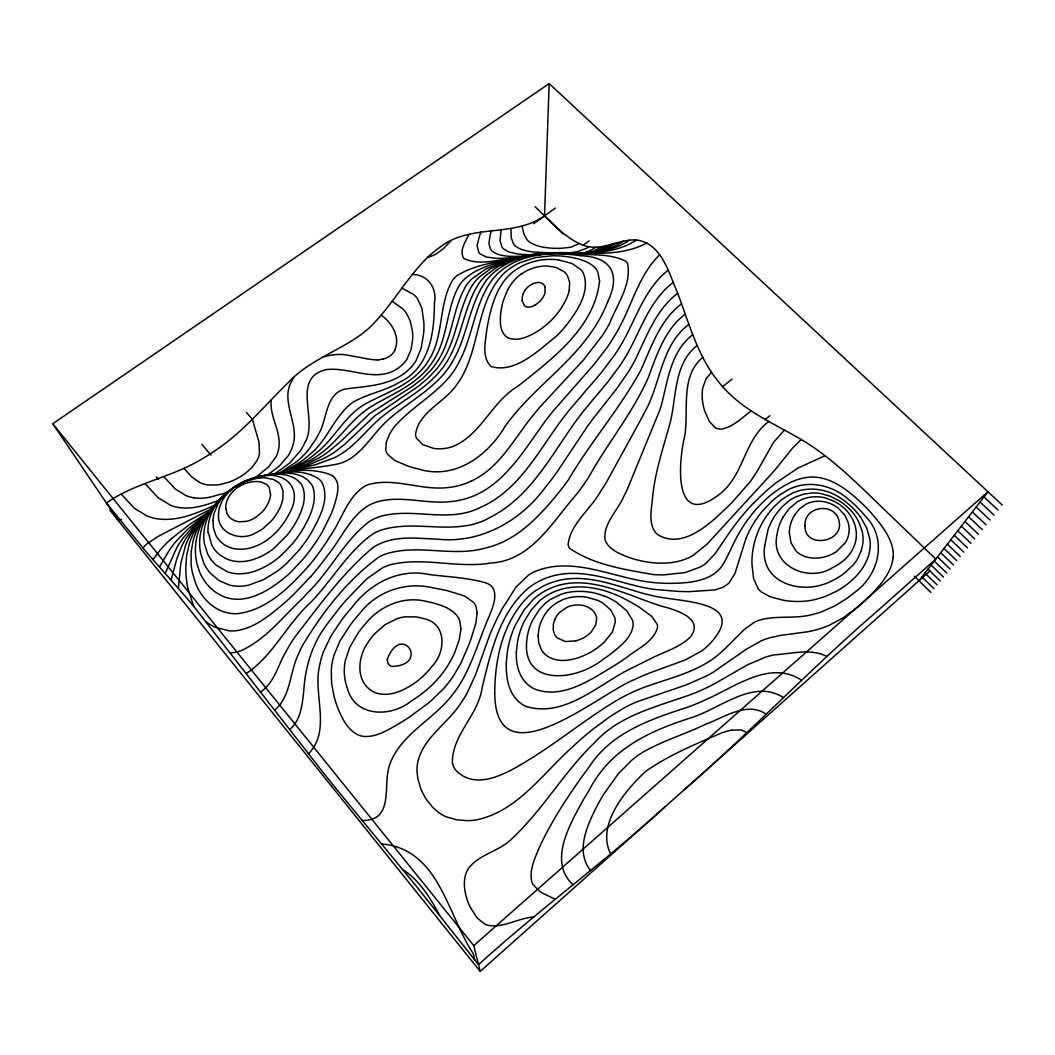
<?xml version="1.0" encoding="UTF-8"?>
<svg xmlns="http://www.w3.org/2000/svg" width="1055" height="1055" viewBox="0 0 1055 1055"><rect width="100%" height="100%" fill="white"/><g stroke="black" fill="none" stroke-linecap="round" stroke-linejoin="round"><path stroke-width="1.5" d="M684.471 789.549C749.221 733.344 808.301 671.006 873.065 614.814L935.772 559.097L870.322 496.035C847.587 474.117 824.258 452.186 796.459 436.757C771.627 422.607 744.698 410.514 724.943 389.19A56.482 24.634 51.4 0 1 715.382 377.769C696.537 352.581 688.506 321.67 677.481 292.697C668.699 272.783 661.261 241.964 635.136 239.933C617.979 239.419 601.653 251.42 584.47 245.657C568.421 240.118 556.539 227.273 544.525 215.879L549.167 83.596L52.75 423.728L118.767 521.223L121.444 519.297M270.542 494.518L269.17 487.581A12.106 10.774 -19 0 0 265.966 484.06L260.928 481.99A19.254 17.144 -19.4 0 0 259.068 481.673C249.547 480.737 239.815 484.68 233.01 491.287M510.989 228.46L511.2 237.612L513.389 243.692A14.097 11.895 0.8 0 0 515.935 246.501L520.471 249.112L526.907 250.971A69.432 57.695 1.5 0 0 533.672 252L559.48 253.358M474.684 959.852L473.682 954.933A39.628 37.532 -77.4 0 0 472.877 953.047C446.99 913.643 438.986 848.827 381.514 843.947M178.414 588.228L180.801 563.304L185.654 545.079A80.919 73.217 -22.9 0 1 191.351 533.514L200.938 520.418L211.765 509.591M569.225 290.151L569.674 282.45L567.445 275.685A18.344 15.693 2.2 0 0 564.069 271.715L556.143 267.456L547.136 266.005A34.116 29.316 2 0 0 542.6 266.137A40.314 34.71 2.1 0 0 521.196 274.247M501.191 229.608L499.978 240.435L501.956 246.936A12.528 10.59 0.2 0 0 503.71 248.98L509.117 252.066L517.477 253.939A77.332 64.17 0.9 0 0 522.542 254.426L533.474 254.901M171.147 579.986L176.844 558.623L181.724 546.2A86.55 78.413 -23.5 0 1 185.996 538.353L196.995 523.873L210.222 511.293M491.525 230.531L490.628 233.34A87.552 74.127 3.3 0 0 490.14 235.041L488.94 243.52L490.351 248.795A11.829 9.996 -0.3 0 0 492.579 251.512C502.167 258.132 514.695 255.943 525.667 256.273M607.693 301.638C620.643 275.302 612.019 256.827 581.054 255.798A172.466 153.476 3 0 0 571.546 254.611C548.442 252.185 523.412 254.637 504.013 268.458A64.737 55.928 2 0 0 494.109 277.399C474.776 301.176 473.682 333.67 459.94 360.322C446.647 389.335 415.789 402.614 395.467 425.547A61.467 55.546 -5.5 0 0 390.007 433.394L386.262 442.124L385.787 449.958A14.744 13.24 -8.5 0 0 387.541 454.217L394.755 460.494L407.995 466.112A110.485 97.258 -4 0 0 418.611 469.027C453.967 480.196 487.357 456.393 504.699 426.945C529.94 390.983 568.223 366.599 592.778 330.07A175.723 148.768 -3.3 0 0 607.733 301.651M745.99 538.327L734.979 573.419L728.873 583.23L723.282 587.173L715 589.93L689.39 591.657A289.07 249.402 9.3 0 1 677.917 591.38L654.904 589.455A166.796 148.702 11.6 0 1 642.099 587.266C610.331 580.197 577.138 565.559 544.868 578.588A66.28 63.234 9.7 0 0 526.643 589.56C498.883 614.762 490.746 652.781 482.109 687.675C478.495 715.079 451.817 734.953 452.397 762.778A20.111 19.794 -27 0 0 455.048 769.266C476.53 793.927 512.4 769.992 533.764 756.765C562.407 738.579 588.743 716.925 618.006 699.702A211.145 198.366 55.9 0 1 642.403 687.992C670.123 677.508 701.219 671.916 723.163 650.368A179.904 165.859 8.3 0 0 726.143 647.625L744.303 629.505L754.325 622.265A38.27 35.197 30.4 0 1 758.202 620.551C775.873 614.828 794.969 619.456 812.812 614.379A90.519 81.182 22.3 0 0 821.753 611.755L834.69 606.032L845.754 599.187A130.517 116.696 19.5 0 0 853.891 592.91C879.132 575.661 888.257 538.367 864.744 515.565A93.671 84.387 24.4 0 0 857.214 507.178A98.497 88.844 24.5 0 0 848.866 499.74C831.525 483.876 804.398 478.706 784.208 492.184A87.921 78.4 26.1 0 0 772.181 500.927L761.961 511.649A136.319 121.154 29.2 0 0 746.004 538.34M165.213 573.379L176.884 547.44A94.831 86.075 -24.2 0 1 183.161 537.945L194.634 524.915L207.664 513.455A178.44 165.78 -25 0 1 209.958 511.662M481.199 231.836L480.658 233.063A104.366 88.712 3.5 0 0 479.603 235.621L477.097 245.591L478.759 252.316A10.603 8.968 -1 0 0 480.276 254.018L486.658 257.117L496.232 258.33A88.093 72.966 -0.3 0 0 502.721 258.33L521.394 257.183M394.675 350.392C400.649 337.284 392.104 322.619 381.132 315.194M507.772 289.584L503.486 300.068A95.979 83.081 4.9 0 0 500.558 314.918C500.083 322.21 499.925 331.099 505.873 336.347A11.75 10.22 0.2 0 0 509.328 338.339C519.086 341.358 529.135 336.255 537.377 331.415A77.543 66.254 -0.9 0 0 546.648 324.597L549.128 322.382A91.231 77.727 -1.3 0 0 561.748 307.348M469.093 234.276C465.756 241.107 459.954 249.046 462.947 256.972A7.847 6.647 -1.9 0 0 464.609 258.923C482.623 266.664 503.209 257.802 521.935 257.328M210.09 512.413L211.185 510.501A62.614 56.337 -20.8 0 1 225.77 493.635M159.476 566.997L167.811 552.649A112.015 102.058 -25.2 0 1 170.092 549.193A104.181 94.713 -25.2 0 1 176 541.413L187.566 529.333L204.841 515.209A245.353 231.744 -29 0 1 211.686 510.356M783.232 516.765L789.206 508.629L797.026 502.061A37.663 33.509 23.8 0 1 807.919 497.617A35.369 31.452 23.7 0 1 825.392 497.973L833.753 501.099A40.842 36.371 23.9 0 1 844.053 508.128L846.572 510.607M293.791 377.453L291.009 382.253A38.217 33.483 -11.6 0 0 288.16 391.3C285.734 410.461 299.791 428.923 292.011 447.953A43.44 38.072 -17 0 1 288.252 455.628L279.483 465.888L267.205 475.264M794.811 514.695L799.743 508.681L806.112 504.119A28.089 24.951 23.6 0 1 828.531 502.919A29.777 26.467 23.7 0 1 837.841 507.798L844.633 514.893L848.075 522.225A29.606 26.309 23.6 0 1 849.143 529.992L849.024 531.931A31.083 27.628 23.6 0 1 845.319 542.718L836.43 551.607A42.78 38.046 22.8 0 1 827.634 555.972C818.363 559.19 807.326 559.15 799.004 553.466A19.069 17.038 23.9 0 1 795.787 550.697L790.96 542.652L789.364 532.722M152.988 559.651L158.026 552.846M767.684 514.378L774.001 506.743L781.373 500.03A64.948 57.893 24.9 0 1 788.573 495.309C805.941 484.825 828.623 488.307 844.119 500.637A70.791 63.432 24.2 0 1 850.95 506.268L853.06 508.286A65.41 58.539 24.2 0 1 860.946 517.728L866.63 527.882L869.808 538.788A44.574 39.668 24.7 0 1 870.085 547.743C868.7 562.46 859.047 575.054 847.679 583.863A98.774 88.224 21.1 0 1 836.8 591.117L824.68 596.734L814.631 599.688A75.815 67.863 22.6 0 1 799.097 601.482L795.101 601.456A79.679 71.265 22.4 0 1 783.061 600.203L770.269 596.8L761.301 591.921A18.515 16.814 24.5 0 1 758.334 588.967L753.613 578.865L751.872 563.423A103.087 91.706 27.4 0 1 767.724 514.405M918.971 580.778L987.968 491.775L473.761 945.623L480.21 971.404L930.048 570.913M308.166 566.509C289.255 587.477 266.651 610.278 237.269 613.68A36.516 32.969 -24.9 0 1 230.135 613.324C217.066 611.399 205.989 602.326 199.421 591.143A68.206 61.586 -22.5 0 1 195.782 583.824L192.366 572.483A87.789 79.481 -21.1 0 1 191.113 563.634L191.14 551.752L193.302 539.936A70.922 63.986 -22 0 1 197.667 528.502L204.063 517.913L212.108 508.312A91.956 83.437 -21.7 0 1 219.031 501.811M450.841 240.949L443.562 248.532L437.06 253.424A32.191 27.021 -4.1 0 1 429.464 256.84L427.578 257.394M310.803 576.505L292.789 595.376A259.556 221.59 -22.3 0 1 281.83 605.227C268.59 616.08 254.479 627.844 237.045 630.6A36.872 33.364 -26.2 0 1 229.265 630.85L215.998 627.567A50.587 45.721 -25.1 0 1 205.896 621.566M754.101 502.536L764.585 492.474A308.508 269.75 38.1 0 1 775.768 483.058L798.055 468.011L825.05 455.707M212.635 508.273L200.938 521.249L193.658 532.933A75.644 68.338 -22.4 0 0 189.689 542.389L186.616 555.418L185.786 568.645A127.721 116.63 -19.5 0 0 187.843 588.308M281.514 555.115L292.103 544.143A119.795 105.091 -21.1 0 0 302.521 529.742C309.867 517.003 317.819 501.257 312.662 486.329C302.653 468.591 277.544 472.429 260.822 476.333A95.069 86.286 -21.4 0 0 247.516 480.869M664.571 807.246C604.475 861.988 538.657 909.977 478.522 964.666L417.042 887.084L337.626 790.564A151.353 6.343 51.8 0 1 320.193 768.713L195.979 609.21A65.344 2.4 52 0 0 186.893 598.172L150.074 556.302A120.481 4.405 52.3 0 1 142.781 547.703L106.423 502.984C134.895 482.913 170.501 477.599 200.252 459.98A112.331 55.295 -38.6 0 0 216.921 449.417C244.061 431.047 264.792 405.371 288.094 382.714C308.838 360.348 338.761 351.209 362.735 333.34A49.638 23.395 -43.1 0 0 373.8 323.358C393.357 302.825 407.177 277.518 427.407 257.565A46.262 20.678 -45 0 1 438.709 248.176C469.224 223.04 513.073 238.048 544.525 215.879M172.005 538.155L189.649 524.427L211.884 509.776M308.469 753.85C332.061 729.717 312.095 693.517 319.876 664.439A85.244 81.341 -21.6 0 1 323.212 652.254L330.98 635.888L341.715 619.958A232.074 229.344 7.1 0 1 352.317 606.955C370.134 583.389 398.803 568.183 428.765 574.448C447.544 576.914 466.785 577.533 485.089 582.663C500.98 587.134 493.555 605.768 489.138 616.265C479.458 638.776 472.864 662.751 460.151 683.851A117.593 110.129 -21 0 1 452.015 695.298C434.08 718.692 404.711 732.104 391.774 759.455A54.029 52.829 -40.4 0 0 388.728 767.987C383.493 787.281 393.462 821.317 362.023 820.487M784.445 430.058L773.513 442.401L757.332 470.992A169.974 150.377 6.4 0 1 749.235 482.874L731.959 502.483A357.21 306.346 -2.5 0 1 721.185 512.888C705.294 527.909 680.567 548.284 658.056 534.845A16.023 14.638 14.5 0 1 654.68 531.417C647.968 520.695 652.043 507.231 652.768 495.481C655.485 470.016 663.925 445.751 670.545 421.156C676.598 395.348 674.092 363.579 697.118 345.473M801.18 439.513L792.898 447.702L776.823 467.642A336.057 288.094 -0.3 0 1 770.691 474.776L707.18 544.011L692.871 555.589A53.686 48.952 13.7 0 1 684.761 559.374C672.813 563.713 659.731 563.95 647.269 562.025A95.293 86.022 12 0 1 629.795 557.726C620.973 554.416 610.832 550.71 605.966 542.006A14.889 13.728 10.9 0 1 604.937 539.039C603.605 522.99 617.492 510.897 623.479 497.076A185.021 165.543 -4 0 0 627.039 489.968L659.612 410.58A186.142 163.433 -1.8 0 0 661.947 402.97C667.973 378.851 671.508 350.853 692.739 334.699M768.779 421.473C746.835 437.812 744.395 467.497 727.027 487.225A75.96 67.837 11.4 0 1 721.475 492.711C673.156 531.68 677.758 463.699 685.051 434.594A215.655 192.392 -2.9 0 0 685.75 426.405C687.319 403.102 682.427 374.209 702.762 357.394M289.598 729.598C300.86 720.38 302.244 704.648 303.748 691.196C305.08 667.499 312.029 643.972 326.602 624.942A235.265 232.562 1.6 0 1 329.45 620.973L338.655 609.091A405.529 389.836 57.1 0 1 346.422 599.82L366.797 578.799L382.306 567.972A49.902 46.895 -15.1 0 1 389.44 564.966C422.752 556.341 457.303 568.75 491.089 562.988C531.812 560.574 552.794 521.025 576.966 493.793A315.194 271.491 -10.6 0 0 588.716 477.176C607.456 443.245 632.71 413.046 648.311 377.453C656.817 354.586 664.967 329.529 685.223 314.139M711.558 372.336L706.098 378.666L702.709 388.042A55.361 48.227 15.1 0 0 702.419 400.122A68.43 59.489 15.7 0 0 704.661 410.909L709.435 421.499L715.026 427.446M688.875 324.36C662.856 343.917 660.905 378.428 648.047 405.858C634.899 431.02 620.828 455.72 607.324 480.698A254.651 223.225 -7.9 0 1 600.612 491.314C590.826 509.354 570.491 523.254 568.104 544.565A9.943 9.231 7 0 0 569.66 548.31C593.596 564.9 624.85 569.608 653.15 574.513A107.452 97.02 11.9 0 0 663.846 574.896L685.513 572.496L700.625 566.891A44.969 41.119 15.5 0 0 706.402 562.974L715.171 553.611L729.242 532.92A342.005 297.088 39.2 0 1 733.621 526.775A303.154 265.108 37.7 0 1 754.101 502.523M677.706 293.29C655.564 309.933 646.649 336.901 634.741 360.691A213.769 182.713 -3.5 0 1 628.318 371.914L616.753 388.649L593.306 418.4A379.629 336.611 32.1 0 0 587.226 426.682L556.222 473.168A313.243 268.128 -11.4 0 1 545.119 487.608C520.418 521.368 479.933 543.826 437.535 539.158C420.418 538.604 402.72 536.072 386.051 541.36A51.22 47.831 -14 0 0 373.14 547.426C342.295 573.208 318.478 606.625 293.963 638.262A168.048 162.879 -24.5 0 0 286.683 650.355C278.217 664.188 274.801 682.427 260.598 691.988M673.42 282.239C650.012 299.923 641.242 328.83 627.554 353.465A219.928 187.012 -3.9 0 1 620.564 364.74L608.3 381.33L585.551 408.615A430.453 380.367 34.2 0 0 576.307 420.576C551.198 455.193 530.731 496.549 490.997 516.897C456.525 537.602 415.881 518.216 379.84 530.56A49.453 45.985 -13.5 0 0 372.455 534.212C347.24 552.319 331.903 580.58 310.473 602.616C286.828 624.125 273.06 655.788 246.356 673.459M764.915 419.692L769.82 415.71M751.239 410.936C741.942 417.622 733.278 427.011 721.541 429.069A9.601 8.466 13.9 0 1 715 427.473M722.253 386.908L732.038 379.127M681.556 303.84C660.061 320.047 651.502 346.502 640.886 370.068C619.892 408.654 590.549 442.005 568.355 479.946A320.733 274.946 -11.2 0 1 559.15 492.065C543.76 510.871 527.052 529.821 505.015 540.925A86.695 78.756 -4.1 0 1 484.469 548.31C451.764 557.198 417.226 543.496 384.996 554.244A50.574 47.383 -14.5 0 0 378.903 557.08C346.963 580.263 321.973 612.968 301.836 646.702A120.507 115.549 -23.1 0 0 298.288 654.522C289.558 672.589 290.982 696.445 274.63 710.213M668.158 270.199C644.842 288.384 636.402 317.99 622.292 342.73A224.385 189.979 -4.2 0 1 614.749 354.81L601.376 372.547L569.977 409.261A480.909 423.635 36.3 0 0 560.337 421.736C537.18 453.399 517.57 491.59 479.524 507.824C447.544 523.649 411.635 506.585 378.824 516.91A46.565 43.084 -13 0 0 369.474 521.421C344.167 540.569 330.334 570.834 307.678 592.804A355.654 296.679 -22.8 0 1 301.875 599.055C282.555 617.175 265.517 639.712 240.83 650.79A37.321 33.852 -27.9 0 1 235.028 652.386L230.544 653.005M659.573 254.901C637.18 276.608 631.154 309.497 614.867 335.345A221.339 186.92 -4.3 0 1 607.113 347.464L593.385 365.241L553.255 410.923A479.801 424.862 36.2 0 0 545.514 420.8C521.922 452.977 499.78 493.753 456.367 500.861A72.597 65.159 -5.1 0 1 450.142 501.666C424.677 504.382 398.328 493.991 373.536 503.09A40.222 36.991 -12.5 0 0 367.14 506.321C349.601 517.952 341.345 538.34 328.501 554.257A334.883 280.195 -22.6 0 1 310.829 576.518M228.526 490.918L243.323 482.003A79.178 71.542 -21 0 1 257.262 476.952C271.781 473.431 291.8 470.992 301.73 484.799C308.324 498.263 301.031 513.666 294.081 525.43A96.453 84.901 -20.8 0 1 287.052 535.241L273.812 548.442A64.289 57.102 -20.8 0 1 268.432 552.279C258.501 558.675 246.501 563.014 234.566 561.207A33.246 29.738 -21.8 0 1 226.192 558.728L220.64 555.471A35.699 31.94 -21.6 0 1 211.541 544.617L208.31 532.313M583.138 245.222L589.204 240.777M533.817 223.555L555.418 208.059M579.169 243.573L570.966 247.226L558.86 248.545M607.073 245.459L598.066 250.444L586.58 253.846M612.388 244.048L600.546 250.259L587.121 253.728M617.755 242.571L605.069 249.231L586.422 253.569M646.979 242.914C611.715 261.785 569.792 247.846 532.01 254.69A103.284 90.123 2.5 0 0 513.838 259.345L497.604 266.783L486.368 274.999A61.269 52.935 1.2 0 0 479.168 283.03C461.905 309.445 461.826 344.708 441.188 369.712C425.442 389.519 402.179 400.597 382.754 416.145C368.195 427.842 357.329 443.72 341.398 453.782A69.261 60.663 -13.1 0 1 334.158 457.83L315.63 464.662L281.909 472.811M623.347 241.199C611.003 250.088 595.455 252.738 580.593 253.675M601.627 246.633L594.018 250.905L585.446 253.662M629.426 240.184C609.197 254.268 583.323 253.332 559.757 253.477M636.508 239.999C607.35 259.227 570.874 250.338 538.208 253.873A119.36 104.63 2.7 0 0 507.112 261.007L490.324 268.854L479.01 277.333A56.179 48.53 0.6 0 0 472.64 284.745C457.896 308.469 457.435 338.339 441.808 361.773A82.435 71.16 -7.8 0 1 436.322 369.408L427.75 378.442L417.965 386.552L375.039 415.63L344.734 444.287L334.105 452.463A87.446 76.105 -13.7 0 1 324.689 458.041L309.511 464.53L285.18 472.086M274.854 473.8L289.545 463.185L300.306 450.947A57.933 50.627 -16.5 0 0 304.829 442.599C318.927 420.378 290.283 378.231 326.14 369.619C351.078 366.454 378.877 385.154 401.137 365.795A31.334 27.219 -7.6 0 0 406.979 359.135L411.12 349.416L412.65 339.314A71.635 61.849 -9.5 0 0 412.426 331.178L410.316 321.261L406.755 313.81A37.057 32.019 -7.6 0 0 402.733 308.838L392.17 301.229M411.49 685.183C401.243 691.579 388.464 696.88 376.332 693.043A23.527 22.34 -23.2 0 1 370.78 690.26C355.126 679.13 358.173 655.801 368.353 641.968A66.188 63.392 -18.8 0 1 374.907 633.567L384.996 624.718L397.128 618.612A39.826 37.861 -18.5 0 1 405.133 616.832L415.947 616.911A44.429 42.279 -19 0 1 423.477 618.586C446.938 623.07 445.988 651.753 432.299 665.929A76.329 71.582 -19.7 0 1 411.476 685.157M535.399 304.935L533.012 306.148A10.234 8.809 1 0 1 528.041 307.163L526.432 306.82A5.565 4.787 1 0 1 524.691 305.976L521.909 300.596M234.962 487.186L244.945 481.99M279.773 472.864L296.613 461.668A80.075 69.617 -16.2 0 0 308.838 449.417L316.025 438.92A90.915 78.822 -16.4 0 0 318.32 434.634C327.802 419.574 324.808 392.236 346.805 388.768C368.788 386.025 393.344 385.312 410.013 368.366A43.453 37.716 -7.7 0 0 416.079 360.52L421.209 348.137L423.728 332.826A126.837 108.665 -11.4 0 0 423.886 322.619L421.895 308.218L417.345 298.486A27.667 23.803 -6.3 0 0 413.507 294.437L401.942 288.094M213.796 507.587L158.29 536.283L146.79 543.984A34.446 30.503 -26.7 0 0 142.966 547.914M282.054 472.746L299.66 462.499A91.864 79.639 -15.7 0 0 309.603 454.613C327.907 440.238 334.237 415.499 353.214 402.061C368.103 393.634 385.497 390.825 400.175 381.897C429.741 367.575 434.396 332.338 434.396 303.141C437.443 288.266 427.803 274.458 412.36 274.471M471.216 481.106C496.786 469.409 511.134 444.208 527.302 422.659A420.431 377.479 32.9 0 1 540.252 406.676L583.639 359.781L602.115 335.872A207.017 174.774 -4.1 0 0 609.619 323.423C616.924 304.776 631.76 284.454 627.58 263.565A9.389 7.978 5.5 0 0 625.681 261.231C609.052 252.673 588.888 255.851 570.768 253.279C544.182 251.486 515.117 254.69 493.977 272.427A64.249 55.533 1.7 0 0 486.79 279.786C469.409 303.154 467.985 333.947 453.874 359.043C437.706 390.469 402.245 403.01 379.602 428.475C366.639 443.232 354.586 462.314 333.156 464.807C321.063 467.246 308.706 467.945 296.521 469.818A207.176 193.289 -27 0 0 287.646 471.348L278.863 473.273A161.666 149.414 -23.7 0 0 273.06 474.803M215.194 504.936C197.417 512.994 178.163 521.473 158.171 518.941A48.082 41.831 -22 0 1 147.186 516.066L134.302 508.273L121.154 494.043M281.751 473.431L303.352 462.393A99.579 86.194 -15.3 0 0 316.21 453.123C334.949 438.392 345.13 414.641 366.639 403.195C385.853 392.948 407.718 385.879 422.422 368.934A62.838 54.398 -7.8 0 0 427.552 362.076C444.801 337.455 437.522 304.288 453.188 279.338A27.245 23.395 -1.8 0 1 456.67 275.896C476.042 263.513 500.162 261.838 522.172 257.169M284.995 472.218L310.816 460.072A101.425 87.802 -14.8 0 0 321.828 452.582C340.396 438.761 352.317 417.516 372.573 405.766C391.352 394.61 412.571 386.196 427.09 369.21A69.933 60.465 -7.8 0 0 431.693 363.157C448.428 339.987 445.487 309.26 459.466 285.048A41.185 35.488 -0.8 0 1 464.253 279.364C474.42 269.895 488.056 265.596 501.099 261.706A202.151 181.341 3.9 0 1 513.693 258.567L526.485 256.207M282.463 473.26L283.729 472.732M532.894 283.571L537.615 282.489M218.187 500.505C205.501 505.464 191.746 509.71 178.018 507.402A40.235 35.118 -21.1 0 1 170.712 505.385L157.999 497.604L145.01 483.533M283.109 472.93L284.415 472.455M285.734 471.981L306.53 464.134L318.636 458.094A97.522 84.558 -14.2 0 0 327.723 452.265L339.934 442.203L369.606 413.666L413.085 385.998L423.002 378.152L431.666 369.316A76.606 66.175 -7.8 0 0 436.717 362.498C452.635 339.525 452.094 309.919 465.835 286.103A49.73 42.912 0 0 1 471.967 278.771L486.104 268.867L504.738 261.218A147.199 130.042 3 0 1 521.869 256.721L524.348 256.22A134.302 118.239 2.7 0 1 536.942 254.4L539.408 254.176M584.945 252.475L580.263 253.648M267.548 475.7C288.068 470.662 311.106 467.009 331.336 475.04A16.405 14.744 -15.2 0 1 332.734 475.924M575.925 640.886L565.401 641.559L557.449 637.998A12.858 12.238 8.5 0 1 554.745 634.662L553.242 630.217L553.348 624.362A24.146 22.973 10.2 0 1 554.811 619.562M382.991 359.109L379.787 359.65A25.874 22.406 -7.5 0 1 377.835 359.795M209.141 497.419L223.37 493.529A129.396 110.59 -17.9 0 0 230.715 490.588M731.629 730.218L740.32 729.889A15.034 14.097 38.6 0 1 741.625 730.152L745.305 731.735A7.913 7.411 37.9 0 1 746.676 732.922M525.825 256.879L527.315 256.787M548.125 253.675L561.181 253.345A89.49 73.942 2.2 0 0 568.869 252.989L578.166 251.472L585.987 248.479A25.241 21.219 3 0 0 588.743 246.738M344.998 354.678L366.256 358.66M558.477 259.886L572.008 263.473L580.83 269.579A21.087 18.027 2.9 0 1 583.336 273.126C590.695 292.011 576.821 311.502 565.876 325.85A147.647 124.965 -3 0 1 556.275 336.242C538.828 350.049 515.17 373.945 491.01 366.467C481.462 357.038 485.551 341.925 486.724 330.083A268.55 232.285 13.9 0 1 489.573 315.709C493.529 298.644 500.162 280.736 515.143 270.304A54.913 47.37 2.3 0 1 536.257 260.941A55.994 48.319 2.3 0 1 558.477 259.873M555.207 899.282L540.476 892.095L533.118 884.71A15.192 14.81 81.5 0 1 531.944 882.086C528.977 870.837 534.45 859.588 538.459 849.328C551.963 819.775 570.188 792.569 589.428 766.484C612.019 731.88 651.502 718.969 688.585 706.916A295.532 266.717 4.5 0 0 706.837 699.214C735.612 686.502 770.519 659.586 801.576 680.264M604.409 595.996L608.775 597.895A67.546 64.711 12.4 0 1 616.516 602.26L626.934 610.885L632.591 620.446A16.788 15.878 15.3 0 1 633.066 625.932C631.154 638.196 620.063 646.253 611.109 653.665A147.014 136.794 0.4 0 1 603.486 659.085C574.091 682.822 516.66 686.673 527.882 633.62A65.397 62.416 13.7 0 1 532.577 620.274L539.092 609.882L544.67 603.895A45.892 43.743 10.5 0 1 550.908 599.148L561.194 594.255A53.067 50.653 11.4 0 1 566.706 592.686A62.06 59.37 12.2 0 1 604.33 596.194M402.628 869.399C419.626 880.398 430.387 898.095 439.737 915.555M332.734 475.924C341.833 483.361 336.69 496.654 334.119 506.018A135.185 118.622 -20.6 0 1 330.769 514.866L322.184 532.037A186.775 161.771 -21.7 0 1 303.563 558.53L291.51 571.52A124.477 109.667 -21.6 0 1 281.158 580.501C268.669 590.062 254.215 598.858 238.048 599.293A37.176 33.483 -23.8 0 1 228.671 598.225C219.005 595.851 210.631 589.521 204.881 581.503A58.5 52.671 -22.2 0 1 199.474 571.678L197.021 564.029A71.358 64.355 -21.4 0 1 195.412 548.073L195.848 542.705A66.491 59.911 -21.6 0 1 201.268 524.375L212.055 508.088A81.064 73.323 -21.4 0 1 220.086 500.017M573.089 884.749C548.31 862.04 569.212 825.788 581.885 802.367A433.671 381.264 58.9 0 1 589.138 790.235C610.436 748.892 649.26 731.155 691.038 717.769C720.13 708.815 753.494 678.167 783.483 697.632M549.167 83.596L1002.25 505.055M983.972 496.931L998.109 510.132M980.029 502.009L994.034 515.117M976.165 507.007L990.038 520.01M972.354 511.912L986.095 524.836M968.609 516.752L982.231 529.584M964.929 521.5L978.42 534.252M961.303 526.181L974.675 538.841M957.729 530.771L970.982 543.351M954.221 535.307L967.356 547.809M950.766 539.764L963.782 552.174M947.364 544.156L960.261 556.486M944.014 548.468L956.806 560.733M940.717 552.728L953.39 564.9M766.26 714.235C747.454 700.982 724.02 717.506 705.716 724.218C685.157 734.109 663.081 740.716 643.194 751.978A104.88 99.513 52.3 0 0 631.998 760.009L618.283 773.777L603.711 794.283A254.637 232.839 57.2 0 0 598.093 803.989C587.978 823.48 574.659 850.62 590.563 870.546M937.46 556.921L950.041 569.014M934.268 561.049L946.731 573.063M931.117 565.111L943.473 577.059M826.883 656.461C811.176 648.152 790.986 653.797 774.146 654.852A95.623 88.145 39.5 0 0 765.759 657.041L747.296 664.927L715.079 683.455A215.8 197.681 8.4 0 1 694.559 693.135C659.546 706.309 620.551 713.813 594.242 742.984A246.039 228.157 58.5 0 0 588.321 748.839C561.26 777.008 541.11 811.203 512.611 838.039C500.123 851.2 479.933 853.68 468.71 868.12A23.236 22.617 -80 0 0 466.495 872.155C463.079 880.437 464.2 889.787 466.666 898.161A61.863 60.346 88.5 0 0 469.91 906.641L476.966 917.784L484.39 923.824A20.309 19.649 -83.3 0 0 488.241 925.314C502.246 927.978 515.222 919.815 528.779 917.705A112.476 105.368 86.6 0 1 533.922 916.795M928.004 569.107L940.269 580.989M924.945 573.063L937.104 584.852M921.938 576.94L933.992 588.664M535.083 206.675L563.37 234.236M914.263 576.188L930.919 592.435M246.474 412.518L252.593 419.547M201.848 444.34L210.96 455.101M183.913 468.341L191.496 476.675L198.841 482.016A29.105 25.465 -19.5 0 0 208.138 485.023L218.319 484.891L228.407 482.346A57.92 50.337 -18.6 0 0 244.707 473.866L251.591 467.958L256.827 460.89A28.023 24.555 -18.4 0 0 259.49 453.123L259.029 442.282L252.409 419.323M163.71 476.544L175.301 488.993L186.062 495.626A36.134 31.597 -20.3 0 0 193.632 497.723M156.285 476.834L158.303 479.273M52.75 423.728L473.761 945.623M610.7 853.943C595.956 825.168 625.378 790.05 645.713 771.363C668.857 755.024 695.469 744.171 721.396 733.027A77.002 72.083 46 0 1 731.616 730.152M109.773 510.013L480.21 971.404M193.751 606.48L187.83 588.308M227.076 513.6L225.849 508.497M545.026 286.96L545.039 292.763A24.793 21.271 0.6 0 1 535.32 304.842M522.08 226.298L523.873 233.775L526.392 238.826A17.315 14.572 1.6 0 0 530.757 242.927L537.681 245.947A63.669 52.908 2.1 0 0 558.847 248.307M846.558 510.62A37.756 33.589 23.8 0 1 856.317 536.032C855.922 547.229 848.972 557.251 839.859 563.37A59.621 53.093 22.4 0 1 832.672 567.564C808.671 583.164 769.702 565.797 777.047 534.569A61.256 54.451 25.4 0 1 783.258 516.779M789.338 532.722A42.82 38.033 24.6 0 1 794.89 514.735M308.192 566.535A251.13 214.336 -22.2 0 0 330.228 536.046C341.728 519.799 346.897 498.105 364.146 486.553A26.151 23.817 -12.1 0 1 368.314 484.575C394.636 477.176 421.42 490.865 448.098 487.529A63.511 56.891 -5.2 0 0 471.216 481.093M554.811 619.562A25.94 24.674 10.5 0 1 559.387 612.612L567.076 607.192A25.927 24.674 10.4 0 1 578.628 604.95C584.866 605.082 591.42 607.72 594.835 613.166A13.596 12.884 10.6 0 1 596.655 618.467L595.798 624.784L591.407 631.774A32.336 30.635 7.9 0 1 575.911 640.807M255.653 478.627A112.516 102.625 -21.9 0 1 267.785 475.053C284.652 471.611 304.829 468.657 319.56 479.603A18.713 16.788 -16.3 0 1 322.144 482.821C330.07 499.859 318.874 518.955 310.75 533.738A148.847 129.91 -21.4 0 1 298.868 550.341L286.591 563.436A98.577 87.235 -21.3 0 1 276.516 571.705L263.539 579.643L249.165 584.998A42.596 38.244 -22.7 0 1 240.659 586.211L237.678 586.224A37.017 33.259 -23 0 1 229.159 584.984L218.926 580.487L210.67 573.511A49.941 44.864 -22.1 0 1 203.615 562.645L200.701 553.519A61.427 55.269 -21.3 0 1 204.71 520.352L212.53 507.574A71.582 64.566 -21.1 0 1 223.093 496.589M210.156 512.44A55.48 49.822 -21 0 0 204.367 543.615L207.558 553.677A42.385 37.993 -21.8 0 0 216.262 565.229L227.287 571.718A35.791 32.085 -22.3 0 0 237.784 573.788C249.349 574.276 260.519 569.779 270.146 563.713A79.112 70.184 -21 0 0 281.514 555.115M507.89 289.624A51.379 44.336 2.5 0 1 521.038 274.102M569.384 290.178A66.148 56.535 -0.2 0 1 561.603 307.269M208.006 532.353A51.972 46.618 -20.7 0 1 228.777 491.195M537.615 282.41A7.425 6.37 1.5 0 1 545.171 286.92M522.238 300.583A20.586 17.711 1.8 0 1 532.986 283.716M225.744 508.51A24.766 22.076 -20.1 0 1 233.142 491.393M227.049 513.614A16.089 14.308 -20.5 0 0 235.252 520.84L236.122 521.117A18.252 16.234 -20.4 0 0 239.815 521.79L246.343 521.328A24.924 22.142 -20.1 0 0 255.323 517.609L261.297 512.836A35.765 31.676 -20 0 0 267.271 504.883A28.103 24.938 -19.8 0 0 270.621 494.518M271.32 399.674A40.433 35.435 -12.7 0 0 271.056 404.856C271.517 418.809 280.168 431.337 279.087 445.5A34.986 30.687 -17.6 0 1 276.133 456.644L268.603 466.864L256.418 476.794A129.396 110.59 -17.9 0 1 251.881 479.643M209.127 497.353A43.914 38.336 -19.9 0 1 193.606 497.815M595.772 247.305A34.485 28.933 3 0 1 584.918 252.422M394.794 350.431A17.025 14.783 -7.6 0 1 382.991 359.135M377.822 359.953A49.018 42.2 -7 0 1 366.283 358.568M321.828 357.46A51.906 45.616 -11.1 0 1 345.011 354.625M157.973 552.807A107.716 97.799 -26.7 0 1 172.018 538.155M529.056 255.824A160.756 142.623 2.9 0 1 531.641 255.508M539.58 254.769A160.756 142.623 2.9 0 1 540.925 254.677M215.246 505.912A105.078 95.715 -22.2 0 1 217.027 504.382M804.991 525.759C804.161 549.062 844.448 542.745 839.028 520.946C834.808 501.653 803.765 505.965 804.991 525.759M477.15 612.81L475.871 623.136L471.229 638.301A300.49 267.574 -25.6 0 1 467.682 647.717L460.587 663.674L453.742 675.451A114.454 106.924 -20.4 0 1 443.654 688.599L429.609 702.182L409.195 717.229A278.599 248.756 -19.6 0 1 397.999 724.258C387.528 730.179 376.371 737.3 363.843 736.443A20.493 19.531 -30.9 0 1 358.12 734.913C347.398 729.783 342.031 718.204 337.732 707.773A115.298 110.59 -14.3 0 1 334.237 697.104L331.587 683.205L331.296 670.096A71.305 67.982 -21.3 0 1 334.448 653.889L340.198 640.622L350.629 624.494A157.485 153.503 -13.1 0 1 359.399 613.852C376.859 590.84 406.768 580.936 434.62 588.228A232.14 223.871 -47.6 0 1 444.353 590.035A208.719 201.611 -42.7 0 1 447.333 590.668L464.767 596.062L473.682 602.51A16.445 15.574 -8.3 0 1 476.029 606.665L477.15 612.81M494.716 692.924C495.652 783.061 599.095 693.715 634.081 679.723A268.234 249.283 58.1 0 1 645.33 674.738A292.472 270.515 59.5 0 1 651.054 672.47L685.354 659.916L701.786 650.83A68.272 63.709 18 0 0 710.16 643.458C750.408 599.596 678.365 602.392 652.86 595.706A186.841 165.846 12.3 0 1 642.957 593.345C613.799 585.077 582.914 571.902 552.49 582.268A67.902 64.856 10.9 0 0 543.562 585.947L535.32 590.853A64.421 61.507 10.4 0 0 527.962 596.879C503.011 621.843 494.901 658.702 494.716 692.924M387.304 659.362L387.858 662.711A7.187 6.831 -20.8 0 0 391.484 666.404C430.664 665.758 401.612 621.58 387.304 659.362M538.063 635.492L538.749 643.128L541.703 650.276A20.77 19.847 7.9 0 0 547.083 655.894C556.42 662.369 568.816 661.023 579.01 657.463A70.777 66.782 5.4 0 0 604.436 641.954L612.401 632.024L615.276 622.186A18.37 17.407 12.6 0 0 614.577 617.083L610.463 609.658L602.774 603.025A37.242 35.448 11.3 0 0 597.592 600.295L586.712 597.183A46.038 43.928 11.4 0 0 578.206 596.629C564.702 596.774 551.211 603.631 544.288 615.447A47.132 44.917 12 0 0 540.384 623.597A45.932 43.783 11.8 0 0 539.092 627.962L538.063 635.492M218.504 514.51C216.934 533.434 241.028 541.993 255.455 532.986A38.824 34.498 -20.3 0 0 263.13 528.476L270.911 521.407A56.047 49.559 -20.3 0 0 277.979 511.649L278.771 510.198A44.653 39.589 -20 0 0 282.846 499.16L283.043 490.944L280.696 484.878A15.72 14.018 -18.5 0 0 278.467 482.399L273.43 479.471L265.86 477.889A40.815 36.529 -20 0 0 250.404 479.774A48.741 43.69 -20.3 0 0 239.169 484.271C227.986 490.14 218.886 501.547 218.504 514.51M506.321 663.094C505.886 676.624 508.075 691.737 518.453 701.456A28.551 27.654 5.5 0 0 525.588 706.27C566.311 719.101 601.456 681.134 636.007 666.061A461.022 411.16 63.1 0 1 651.304 658.399C664.518 651.594 679.737 647.559 690.498 636.864C704.766 618.256 675.174 609.645 661.591 606.203C622.925 594.057 579.432 568.131 540.503 593.688A59.12 56.416 10.5 0 0 533.817 598.91L523.953 610.12L515.117 625.549A110.102 105.249 19.4 0 0 507.059 654.179L506.321 663.094M516.357 651.805C515.855 663.239 518.361 675.701 527.012 683.838A29.052 27.984 6.8 0 0 534.226 688.849C562.526 700.006 590.866 679.473 614.247 665.718A528.661 446.806 -9.5 0 0 626.301 657.74C637.062 648.785 653.441 642.244 657.476 627.646A10.537 9.917 19 0 0 657.173 624.296L651.753 616.318L638.948 606.968A173.191 170.62 17.7 0 0 635.268 604.752A192.63 190.823 18.8 0 0 627.395 600.374C602.919 586.804 570.491 580.329 545.606 596.312A52.816 50.376 10.5 0 0 539.857 600.625L531.311 609.856L524.717 620.459A85.257 81.472 16 0 0 517.491 641.77L516.357 651.805M460.93 628.74L459.255 639.752L454.758 652.504A102.375 95.662 -20 0 1 431.271 685.697L425.007 691.249A115.364 107.412 -20 0 1 411.239 701.021C391.062 717.624 354.599 717.466 347.187 687.728A56.284 53.594 -21.1 0 1 344.682 677.125A54.781 52.157 -21.3 0 1 345.367 660.351L349.825 647.15L358.318 632.71A106.858 103.087 -17 0 1 365.32 623.914C379.734 605.887 403.63 595.653 426.484 601.429A96.796 92.721 -23.5 0 1 433.104 602.906C441.966 605.412 451.672 608.577 457.408 616.278A20.282 19.241 -11.9 0 1 459.637 620.525L460.93 628.74M599.596 280.801C594.532 327.96 552.187 358.898 517.741 386.341C491.67 401.744 481.317 434.686 452.991 446.463A35.962 32.085 -5.1 0 1 433.829 448.454L422.699 444.564L416.633 438.392A13.821 12.383 -6.1 0 1 415.512 434.739C418.373 411.437 445.738 402.285 457.29 383.769A79.323 68.984 -6.9 0 0 461.734 377.097C480.157 344.642 476.755 302.007 503.314 273.931A62.153 53.673 2.2 0 1 520.168 262.603L535.676 257.565L552.134 255.772A84.848 73.718 2.6 0 1 556.882 255.811A86.761 75.419 2.6 0 1 566.957 256.655C576.795 258.251 587.556 260.334 594.901 267.627A19.438 16.59 3.6 0 1 597.631 271.531L599.596 280.801M212.991 520.471L213.453 528.067L215.84 535.254A29.395 26.243 -21.3 0 0 233.3 548.508C251.182 552.161 268.84 541.505 279.839 528.041A75.947 67.019 -20.6 0 0 285.443 520.352A73.27 64.698 -20.5 0 0 288.595 514.906C305.594 486.395 282.384 468.103 253.886 477.928A64.368 57.933 -20.6 0 0 241.898 482.372L234.447 486.54L225.454 493.846A46.671 41.804 -20.4 0 0 217.818 504.145L214.27 512.849A42.002 37.571 -20.5 0 0 212.991 520.471M764.717 545.633C758.65 584.734 805.018 595.97 832.435 580.54A77.213 68.865 21.9 0 0 843.881 573.63L853.482 564.649A55.717 49.691 23.4 0 0 857.623 558.781L861.302 550.657L862.845 543.681A42.53 37.861 24.2 0 0 862.08 531.008L858.889 522.225A49.282 43.941 24 0 0 849.262 508.84L846.941 506.651A53.647 47.897 24 0 0 839.187 500.809L830.602 496.377L821.238 493.621A39.272 34.934 23.6 0 0 811.783 492.962L803.224 494.254L794.692 497.433A49.717 44.27 24.2 0 0 788.942 500.861L781.373 507.521L775.188 515.354A81.433 72.413 26.3 0 0 767.961 529.913L764.717 545.633M893.189 557.119C891.567 572.891 880.094 585.301 869.65 596.273A200.041 178.598 15.5 0 1 857.9 607.007L843.512 617.61L829.19 625.285A98.062 88.145 22.8 0 1 818.192 629.294L812.376 630.811A112.648 101.069 21.8 0 1 807.972 631.721L780.107 635.479L769.214 637.932A76.066 69.999 35.9 0 0 761.248 640.833L746.835 648.891L713.035 672.312A140.328 130.068 13.3 0 1 706.388 676.031L686.251 684.919L637.128 701.694A163.367 154.703 53.1 0 0 624.903 707.496L610.845 716.015L592.831 729.282A442.942 393.95 63.6 0 0 571.929 747.467C542.27 773.974 517.53 811.308 476.319 819.92A65.806 64.658 -26.9 0 1 467.602 820.645L456.762 819.854L446.568 816.952A41.185 40.525 -38.5 0 1 438.339 812.297L432.642 807.286L426.748 799.914A63.485 62.654 -27.3 0 1 420.681 788.309L417.991 779.394L417.042 771.983A42.134 41.382 -34.5 0 1 417.951 761.341C424.07 736.707 448.164 723.334 461.101 702.762A119.057 111.883 -22 0 0 467.207 692.937L475.541 674.804L489.454 635.73A293.013 273.482 38.8 0 1 501.916 609.17L515.987 587.121L528.41 575.186A44.666 42.332 6 0 1 534.397 571.731C569.595 556.908 606.506 574.513 641.466 580.883A143.018 128.156 11.4 0 0 660.206 583.072A156.602 139.84 11.1 0 0 675.688 583.257C693.386 582.729 714.947 579.92 724.112 562.5C729.071 553.756 732.684 544.34 737.669 535.61A197.456 174.682 32.6 0 1 741.625 528.845A185.575 164.461 32 0 1 758.057 507.125L764.954 500.162A133.84 119.175 28.8 0 1 776.533 490.733C787.056 483.335 799.242 477.124 812.39 477.045A38.864 34.459 22.7 0 1 819.313 477.599C835.784 480.513 849.249 491.551 861.157 502.642A179.337 165.134 25.2 0 1 872.208 514.088C881.189 524.652 890.671 536.204 892.978 550.328A37.017 32.784 26.4 0 1 893.189 557.119"/></g></svg>
